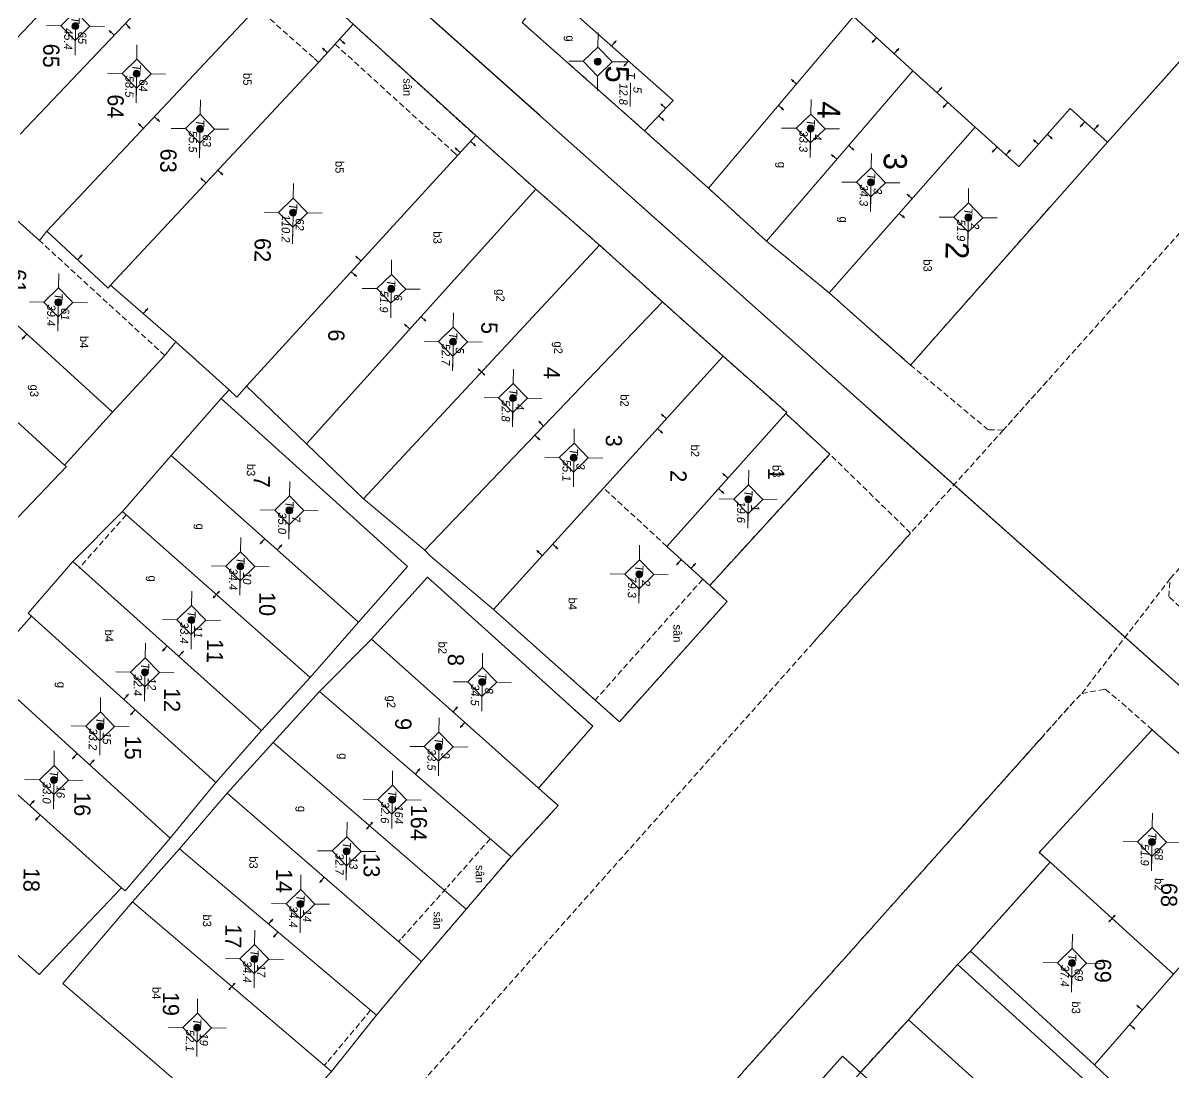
# Model space of a CAD drawing. Extents: x 601689 to 602595, y 1189742 to 1190763.
# Drawn here: x 602207.21 to 602256.88, y 1190406.31 to 1190451.62 of the extents above; entities that cross this region are included whole.
import ezdxf
from ezdxf.enums import TextEntityAlignment as Align

# ---------------------------------------------------------------- set-up
doc = ezdxf.new("R2010")
doc.units = 0
doc.header["$MEASUREMENT"] = 0
doc.linetypes.add('HIDDEN', pattern=[0.375, 0.25, -0.125])
for name, color, linetype in [('10', 250, 'Continuous'), ('11', 7, 'Continuous'), ('13', 7, 'Continuous'), ('14', 7, 'Continuous'), ('15', 7, 'Continuous'), ('16', 7, 'Continuous'), ('22', 7, 'Continuous'), ('25', 7, 'Continuous'), ('53', 7, 'Continuous'), ('57', 7, 'Continuous')]:
    doc.layers.add(name, color=color, linetype=linetype)
doc.styles.add('TXT', font='vnshx.shx')

# ---------------------------------------------------------------- blocks, each defined once
blk = doc.blocks.new('NH3')
at = {"layer": '16', "color": 7, "linetype": 'Continuous', "lineweight": 0}
for p, q in [((-0.199, -0.002), (-0.113, 0.021)), ((0.197, -0.012), (0.107, 0.015)), ((-0.199, -0.002), (0.197, -0.012)), ((-0.199, -0.002), (-0.116, -0.035)), ((0.197, -0.012), (0.104, -0.027))]:
    blk.add_line(p, q, dxfattribs=at)
blk = doc.blocks.new('NH3R')
at = {"layer": '16', "color": 7, "linetype": 'Continuous', "lineweight": 0}
for p, q in [((0, 0), (0.297, -0.005)), ((0.297, -0.005), (0.186, 0.031)), ((0.297, -0.005), (0.189, -0.033))]:
    blk.add_line(p, q, dxfattribs=at)
blk = doc.blocks.new('*M1149114911491149')
at = {"layer": '13', "color": 3, "linetype": 'Continuous', "lineweight": 0}
blk.add_line((602422.164, 1189918.751), (602423.184, 1189918.751), dxfattribs=at)
at = {"layer": '13', "color": 3, "linetype": 'Continuous', "lineweight": 0, "style": 'TXT', "oblique": 7.6055}
for s, p in [('68', (602422.314, 1189919.051)), ('51.9', (602422.164, 1189918.451))]:
    blk.add_text(s, height=0.36, dxfattribs=at).set_placement(p, align=Align.MIDDLE_LEFT)
blk.add_text('T', height=0.36, dxfattribs=at).set_placement((602421.967, 1189918.751), align=Align.MIDDLE_RIGHT)
blk = doc.blocks.new('*M1155115511551155')
at = {"layer": '13', "color": 3, "linetype": 'Continuous', "lineweight": 0}
blk.add_line((602427.438, 1189915.375), (602428.458, 1189915.375), dxfattribs=at)
at = {"layer": '13', "color": 3, "linetype": 'Continuous', "lineweight": 0, "style": 'TXT', "oblique": 7.6055}
blk.add_text('T', height=0.36, dxfattribs=at).set_placement((602427.241, 1189915.375), align=Align.MIDDLE_RIGHT)
for s, p in [('69', (602427.588, 1189915.675)), ('37.4', (602427.438, 1189915.075))]:
    blk.add_text(s, height=0.36, dxfattribs=at).set_placement(p, align=Align.MIDDLE_LEFT)
blk = doc.blocks.new('CENTRD')
at = {"layer": '11', "linetype": 'Continuous', "lineweight": 0}
h = blk.add_hatch(color=2, dxfattribs=at)
edge = h.paths.add_edge_path()
edge.add_arc((0, 0), 0.15, 0, 360)
at = {"layer": '11', "color": 2, "linetype": 'Continuous', "lineweight": 0}
for p, q in [((0, 1.25), (0, 0.625)), ((0, 0.625), (-0.625, 0)), ((0.625, 0), (0, 0.625)), ((-0.625, 0), (-1.25, 0)), ((-0.625, 0), (0, -0.625)), ((0, -0.625), (0.625, 0)), ((1.25, 0), (0.625, 0)), ((0, -0.625), (0, -1.25))]:
    blk.add_line(p, q, dxfattribs=at)
blk.add_circle((0, 0), 0.15, dxfattribs=at)
blk = doc.blocks.new('*M1219121912191219')
at = {"layer": '13', "color": 3, "linetype": 'Continuous', "lineweight": 0}
blk.add_line((602395.333, 1189910.429), (602396.353, 1189910.429), dxfattribs=at)
at = {"layer": '13', "color": 3, "linetype": 'Continuous', "lineweight": 0, "style": 'TXT', "oblique": 7.6055}
blk.add_text('T', height=0.36, dxfattribs=at).set_placement((602395.136, 1189910.429), align=Align.MIDDLE_RIGHT)
for s, p in [('2', (602395.483, 1189910.729)), ('51.9', (602395.333, 1189910.129))]:
    blk.add_text(s, height=0.36, dxfattribs=at).set_placement(p, align=Align.MIDDLE_LEFT)
blk = doc.blocks.new('*M1220122012201220')
at = {"layer": '13', "color": 3, "linetype": 'Continuous', "lineweight": 0}
blk.add_line((602393.883, 1189906.208), (602394.903, 1189906.208), dxfattribs=at)
at = {"layer": '13', "color": 3, "linetype": 'Continuous', "lineweight": 0, "style": 'TXT', "oblique": 7.6055}
for s, p in [('3', (602394.033, 1189906.508)), ('34.3', (602393.883, 1189905.908))]:
    blk.add_text(s, height=0.36, dxfattribs=at).set_placement(p, align=Align.MIDDLE_LEFT)
blk.add_text('T', height=0.36, dxfattribs=at).set_placement((602393.686, 1189906.208), align=Align.MIDDLE_RIGHT)
blk = doc.blocks.new('*M1221122112211221')
at = {"layer": '13', "color": 3, "linetype": 'Continuous', "lineweight": 0}
blk.add_line((602391.592, 1189903.571), (602392.612, 1189903.571), dxfattribs=at)
at = {"layer": '13', "color": 3, "linetype": 'Continuous', "lineweight": 0, "style": 'TXT', "oblique": 7.6055}
blk.add_text('T', height=0.36, dxfattribs=at).set_placement((602391.395, 1189903.571), align=Align.MIDDLE_RIGHT)
for s, p in [('4', (602391.742, 1189903.871)), ('33.3', (602391.592, 1189903.271))]:
    blk.add_text(s, height=0.36, dxfattribs=at).set_placement(p, align=Align.MIDDLE_LEFT)
blk = doc.blocks.new('*M1222122212221222')
at = {"layer": '13', "color": 3, "linetype": 'Continuous', "lineweight": 0}
blk.add_line((602388.837, 1189894.344), (602389.857, 1189894.344), dxfattribs=at)
at = {"layer": '13', "color": 3, "linetype": 'Continuous', "lineweight": 0, "style": 'TXT', "oblique": 7.6055}
for s, p in [('5', (602388.987, 1189894.644)), ('12.8', (602388.837, 1189894.044))]:
    blk.add_text(s, height=0.36, dxfattribs=at).set_placement(p, align=Align.MIDDLE_LEFT)
blk.add_text('T', height=0.36, dxfattribs=at).set_placement((602388.64, 1189894.344), align=Align.MIDDLE_RIGHT)
blk = doc.blocks.new('*M1244124412441244')
at = {"layer": '13', "color": 3, "linetype": 'Continuous', "lineweight": 0}
blk.add_line((602407.629, 1189901.114), (602408.649, 1189901.114), dxfattribs=at)
at = {"layer": '13', "color": 3, "linetype": 'Continuous', "lineweight": 0, "style": 'TXT', "oblique": 7.6055}
for s, p in [('1', (602407.779, 1189901.414)), ('19.6', (602407.629, 1189900.814))]:
    blk.add_text(s, height=0.36, dxfattribs=at).set_placement(p, align=Align.MIDDLE_LEFT)
blk.add_text('T', height=0.36, dxfattribs=at).set_placement((602407.432, 1189901.114), align=Align.MIDDLE_RIGHT)
blk = doc.blocks.new('*M1245124512451245')
at = {"layer": '13', "color": 3, "linetype": 'Continuous', "lineweight": 0}
blk.add_line((602410.933, 1189896.455), (602411.953, 1189896.455), dxfattribs=at)
at = {"layer": '13', "color": 3, "linetype": 'Continuous', "lineweight": 0, "style": 'TXT', "oblique": 7.6055}
blk.add_text('T', height=0.36, dxfattribs=at).set_placement((602410.736, 1189896.455), align=Align.MIDDLE_RIGHT)
for s, p in [('2', (602411.083, 1189896.755)), ('79.3', (602410.933, 1189896.155))]:
    blk.add_text(s, height=0.36, dxfattribs=at).set_placement(p, align=Align.MIDDLE_LEFT)
blk = doc.blocks.new('*M1246124612461246')
at = {"layer": '13', "color": 3, "linetype": 'Continuous', "lineweight": 0}
blk.add_line((602405.947, 1189893.558), (602406.967, 1189893.558), dxfattribs=at)
at = {"layer": '13', "color": 3, "linetype": 'Continuous', "lineweight": 0, "style": 'TXT', "oblique": 7.6055}
blk.add_text('T', height=0.36, dxfattribs=at).set_placement((602405.75, 1189893.558), align=Align.MIDDLE_RIGHT)
for s, p in [('3', (602406.097, 1189893.858)), ('55.1', (602405.947, 1189893.258))]:
    blk.add_text(s, height=0.36, dxfattribs=at).set_placement(p, align=Align.MIDDLE_LEFT)
blk = doc.blocks.new('*M1247124712471247')
at = {"layer": '13', "color": 3, "linetype": 'Continuous', "lineweight": 0}
blk.add_line((602403.409, 1189890.896), (602404.429, 1189890.896), dxfattribs=at)
at = {"layer": '13', "color": 3, "linetype": 'Continuous', "lineweight": 0, "style": 'TXT', "oblique": 7.6055}
for s, p in [('4', (602403.559, 1189891.196)), ('52.8', (602403.409, 1189890.596))]:
    blk.add_text(s, height=0.36, dxfattribs=at).set_placement(p, align=Align.MIDDLE_LEFT)
blk.add_text('T', height=0.36, dxfattribs=at).set_placement((602403.212, 1189890.896), align=Align.MIDDLE_RIGHT)
blk = doc.blocks.new('*M1248124812481248')
at = {"layer": '13', "color": 3, "linetype": 'Continuous', "lineweight": 0}
blk.add_line((602415.685, 1189889.746), (602416.705, 1189889.746), dxfattribs=at)
at = {"layer": '13', "color": 3, "linetype": 'Continuous', "lineweight": 0, "style": 'TXT', "oblique": 7.6055}
for s, p in [('8', (602415.835, 1189890.046)), ('34.5', (602415.685, 1189889.446))]:
    blk.add_text(s, height=0.36, dxfattribs=at).set_placement(p, align=Align.MIDDLE_LEFT)
blk.add_text('T', height=0.36, dxfattribs=at).set_placement((602415.488, 1189889.746), align=Align.MIDDLE_RIGHT)
blk = doc.blocks.new('*M1249124912491249')
at = {"layer": '13', "color": 3, "linetype": 'Continuous', "lineweight": 0}
blk.add_line((602401.017, 1189888.275), (602402.037, 1189888.275), dxfattribs=at)
at = {"layer": '13', "color": 3, "linetype": 'Continuous', "lineweight": 0, "style": 'TXT', "oblique": 7.6055}
for s, p in [('5', (602401.167, 1189888.575)), ('52.7', (602401.017, 1189887.975))]:
    blk.add_text(s, height=0.36, dxfattribs=at).set_placement(p, align=Align.MIDDLE_LEFT)
blk.add_text('T', height=0.36, dxfattribs=at).set_placement((602400.82, 1189888.275), align=Align.MIDDLE_RIGHT)
blk = doc.blocks.new('*M1250125012501250')
at = {"layer": '13', "color": 3, "linetype": 'Continuous', "lineweight": 0}
blk.add_line((602418.503, 1189887.913), (602419.523, 1189887.913), dxfattribs=at)
at = {"layer": '13', "color": 3, "linetype": 'Continuous', "lineweight": 0, "style": 'TXT', "oblique": 7.6055}
for s, p in [('9', (602418.653, 1189888.213)), ('33.5', (602418.503, 1189887.613))]:
    blk.add_text(s, height=0.36, dxfattribs=at).set_placement(p, align=Align.MIDDLE_LEFT)
blk.add_text('T', height=0.36, dxfattribs=at).set_placement((602418.306, 1189887.913), align=Align.MIDDLE_RIGHT)
blk = doc.blocks.new('*M1251125112511251')
at = {"layer": '13', "color": 3, "linetype": 'Continuous', "lineweight": 0}
blk.add_line((602420.815, 1189885.935), (602421.835, 1189885.935), dxfattribs=at)
at = {"layer": '13', "color": 3, "linetype": 'Continuous', "lineweight": 0, "style": 'TXT', "oblique": 7.6055}
for s, p in [('164', (602420.965, 1189886.235)), ('32.6', (602420.815, 1189885.635))]:
    blk.add_text(s, height=0.36, dxfattribs=at).set_placement(p, align=Align.MIDDLE_LEFT)
blk.add_text('T', height=0.36, dxfattribs=at).set_placement((602420.618, 1189885.935), align=Align.MIDDLE_RIGHT)
blk = doc.blocks.new('*M1252125212521252')
at = {"layer": '13', "color": 3, "linetype": 'Continuous', "lineweight": 0}
blk.add_line((602398.773, 1189885.573), (602399.793, 1189885.573), dxfattribs=at)
at = {"layer": '13', "color": 3, "linetype": 'Continuous', "lineweight": 0, "style": 'TXT', "oblique": 7.6055}
blk.add_text('T', height=0.36, dxfattribs=at).set_placement((602398.576, 1189885.573), align=Align.MIDDLE_RIGHT)
for s, p in [('6', (602398.923, 1189885.873)), ('51.9', (602398.773, 1189885.273))]:
    blk.add_text(s, height=0.36, dxfattribs=at).set_placement(p, align=Align.MIDDLE_LEFT)
blk = doc.blocks.new('*M1253125312531253')
at = {"layer": '13', "color": 3, "linetype": 'Continuous', "lineweight": 0}
blk.add_line((602423.066, 1189884.002), (602424.086, 1189884.002), dxfattribs=at)
at = {"layer": '13', "color": 3, "linetype": 'Continuous', "lineweight": 0, "style": 'TXT', "oblique": 7.6055}
for s, p in [('13', (602423.216, 1189884.302)), ('32.7', (602423.066, 1189883.702))]:
    blk.add_text(s, height=0.36, dxfattribs=at).set_placement(p, align=Align.MIDDLE_LEFT)
blk.add_text('T', height=0.36, dxfattribs=at).set_placement((602422.869, 1189884.002), align=Align.MIDDLE_RIGHT)
blk = doc.blocks.new('*M1254125412541254')
at = {"layer": '13', "color": 3, "linetype": 'Continuous', "lineweight": 0}
blk.add_line((602425.369, 1189882.044), (602426.389, 1189882.044), dxfattribs=at)
at = {"layer": '13', "color": 3, "linetype": 'Continuous', "lineweight": 0, "style": 'TXT', "oblique": 7.6055}
blk.add_text('T', height=0.36, dxfattribs=at).set_placement((602425.172, 1189882.044), align=Align.MIDDLE_RIGHT)
for s, p in [('14', (602425.519, 1189882.344)), ('34.4', (602425.369, 1189881.744))]:
    blk.add_text(s, height=0.36, dxfattribs=at).set_placement(p, align=Align.MIDDLE_LEFT)
blk = doc.blocks.new('*M1255125512551255')
at = {"layer": '13', "color": 3, "linetype": 'Continuous', "lineweight": 0}
blk.add_line((602408.394, 1189881.316), (602409.414, 1189881.316), dxfattribs=at)
at = {"layer": '13', "color": 3, "linetype": 'Continuous', "lineweight": 0, "style": 'TXT', "oblique": 7.6055}
for s, p in [('7', (602408.544, 1189881.616)), ('35.0', (602408.394, 1189881.016))]:
    blk.add_text(s, height=0.36, dxfattribs=at).set_placement(p, align=Align.MIDDLE_LEFT)
blk.add_text('T', height=0.36, dxfattribs=at).set_placement((602408.197, 1189881.316), align=Align.MIDDLE_RIGHT)
blk = doc.blocks.new('*M1256125612561256')
at = {"layer": '13', "color": 3, "linetype": 'Continuous', "lineweight": 0}
blk.add_line((602395.546, 1189881.29), (602396.821, 1189881.29), dxfattribs=at)
at = {"layer": '13', "color": 3, "linetype": 'Continuous', "lineweight": 0, "style": 'TXT', "oblique": 7.6055}
for s, p in [('62', (602395.696, 1189881.59)), ('110.2', (602395.546, 1189880.99))]:
    blk.add_text(s, height=0.36, dxfattribs=at).set_placement(p, align=Align.MIDDLE_LEFT)
blk.add_text('T', height=0.36, dxfattribs=at).set_placement((602395.349, 1189881.29), align=Align.MIDDLE_RIGHT)
blk = doc.blocks.new('*M1257125712571257')
at = {"layer": '13', "color": 3, "linetype": 'Continuous', "lineweight": 0}
blk.add_line((602427.774, 1189880.091), (602428.794, 1189880.091), dxfattribs=at)
at = {"layer": '13', "color": 3, "linetype": 'Continuous', "lineweight": 0, "style": 'TXT', "oblique": 7.6055}
blk.add_text('T', height=0.36, dxfattribs=at).set_placement((602427.577, 1189880.091), align=Align.MIDDLE_RIGHT)
for s, p in [('17', (602427.924, 1189880.391)), ('34.4', (602427.774, 1189879.791))]:
    blk.add_text(s, height=0.36, dxfattribs=at).set_placement(p, align=Align.MIDDLE_LEFT)
blk = doc.blocks.new('*M1258125812581258')
at = {"layer": '13', "color": 3, "linetype": 'Continuous', "lineweight": 0}
blk.add_line((602410.843, 1189879.238), (602411.863, 1189879.238), dxfattribs=at)
at = {"layer": '13', "color": 3, "linetype": 'Continuous', "lineweight": 0, "style": 'TXT', "oblique": 7.6055}
blk.add_text('T', height=0.36, dxfattribs=at).set_placement((602410.646, 1189879.238), align=Align.MIDDLE_RIGHT)
for s, p in [('10', (602410.993, 1189879.538)), ('34.4', (602410.843, 1189878.938))]:
    blk.add_text(s, height=0.36, dxfattribs=at).set_placement(p, align=Align.MIDDLE_LEFT)
blk = doc.blocks.new('*M1260126012601260')
at = {"layer": '13', "color": 3, "linetype": 'Continuous', "lineweight": 0}
blk.add_line((602430.775, 1189877.663), (602431.795, 1189877.663), dxfattribs=at)
at = {"layer": '13', "color": 3, "linetype": 'Continuous', "lineweight": 0, "style": 'TXT', "oblique": 7.6055}
blk.add_text('T', height=0.36, dxfattribs=at).set_placement((602430.578, 1189877.663), align=Align.MIDDLE_RIGHT)
for s, p in [('19', (602430.925, 1189877.963)), ('52.1', (602430.775, 1189877.363))]:
    blk.add_text(s, height=0.36, dxfattribs=at).set_placement(p, align=Align.MIDDLE_LEFT)
blk = doc.blocks.new('*M1261126112611261')
at = {"layer": '13', "color": 3, "linetype": 'Continuous', "lineweight": 0}
blk.add_line((602391.989, 1189877.223), (602393.009, 1189877.223), dxfattribs=at)
at = {"layer": '13', "color": 3, "linetype": 'Continuous', "lineweight": 0, "style": 'TXT', "oblique": 7.6055}
blk.add_text('T', height=0.36, dxfattribs=at).set_placement((602391.792, 1189877.223), align=Align.MIDDLE_RIGHT)
for s, p in [('63', (602392.139, 1189877.523)), ('55.5', (602391.989, 1189876.923))]:
    blk.add_text(s, height=0.36, dxfattribs=at).set_placement(p, align=Align.MIDDLE_LEFT)
blk = doc.blocks.new('*M1262126212621262')
at = {"layer": '13', "color": 3, "linetype": 'Continuous', "lineweight": 0}
blk.add_line((602413.189, 1189877.16), (602414.209, 1189877.16), dxfattribs=at)
at = {"layer": '13', "color": 3, "linetype": 'Continuous', "lineweight": 0, "style": 'TXT', "oblique": 7.6055}
blk.add_text('T', height=0.36, dxfattribs=at).set_placement((602412.992, 1189877.16), align=Align.MIDDLE_RIGHT)
for s, p in [('11', (602413.339, 1189877.46)), ('33.4', (602413.189, 1189876.86))]:
    blk.add_text(s, height=0.36, dxfattribs=at).set_placement(p, align=Align.MIDDLE_LEFT)
blk = doc.blocks.new('*M1263126312631263')
at = {"layer": '13', "color": 3, "linetype": 'Continuous', "lineweight": 0}
blk.add_line((602415.471, 1189875.187), (602416.491, 1189875.187), dxfattribs=at)
at = {"layer": '13', "color": 3, "linetype": 'Continuous', "lineweight": 0, "style": 'TXT', "oblique": 7.6055}
blk.add_text('T', height=0.36, dxfattribs=at).set_placement((602415.274, 1189875.187), align=Align.MIDDLE_RIGHT)
for s, p in [('12', (602415.621, 1189875.487)), ('32.4', (602415.471, 1189874.887))]:
    blk.add_text(s, height=0.36, dxfattribs=at).set_placement(p, align=Align.MIDDLE_LEFT)
blk = doc.blocks.new('*M1264126412641264')
at = {"layer": '13', "color": 3, "linetype": 'Continuous', "lineweight": 0}
blk.add_line((602389.651, 1189874.451), (602390.671, 1189874.451), dxfattribs=at)
at = {"layer": '13', "color": 3, "linetype": 'Continuous', "lineweight": 0, "style": 'TXT', "oblique": 7.6055}
for s, p in [('64', (602389.801, 1189874.751)), ('58.5', (602389.651, 1189874.151))]:
    blk.add_text(s, height=0.36, dxfattribs=at).set_placement(p, align=Align.MIDDLE_LEFT)
blk.add_text('T', height=0.36, dxfattribs=at).set_placement((602389.454, 1189874.451), align=Align.MIDDLE_RIGHT)
blk = doc.blocks.new('*M1265126512651265')
at = {"layer": '13', "color": 3, "linetype": 'Continuous', "lineweight": 0}
blk.add_line((602417.833, 1189873.288), (602418.853, 1189873.288), dxfattribs=at)
at = {"layer": '13', "color": 3, "linetype": 'Continuous', "lineweight": 0, "style": 'TXT', "oblique": 7.6055}
blk.add_text('T', height=0.36, dxfattribs=at).set_placement((602417.636, 1189873.288), align=Align.MIDDLE_RIGHT)
for s, p in [('15', (602417.983, 1189873.588)), ('33.2', (602417.833, 1189872.988))]:
    blk.add_text(s, height=0.36, dxfattribs=at).set_placement(p, align=Align.MIDDLE_LEFT)
blk = doc.blocks.new('*M1267126712671267')
at = {"layer": '13', "color": 3, "linetype": 'Continuous', "lineweight": 0}
blk.add_line((602387.633, 1189871.783), (602388.653, 1189871.783), dxfattribs=at)
at = {"layer": '13', "color": 3, "linetype": 'Continuous', "lineweight": 0, "style": 'TXT', "oblique": 7.6055}
blk.add_text('T', height=0.36, dxfattribs=at).set_placement((602387.436, 1189871.783), align=Align.MIDDLE_RIGHT)
for s, p in [('65', (602387.783, 1189872.083)), ('45.4', (602387.633, 1189871.483))]:
    blk.add_text(s, height=0.36, dxfattribs=at).set_placement(p, align=Align.MIDDLE_LEFT)
blk = doc.blocks.new('*M1268126812681268')
at = {"layer": '13', "color": 3, "linetype": 'Continuous', "lineweight": 0}
blk.add_line((602420.174, 1189871.326), (602421.194, 1189871.326), dxfattribs=at)
at = {"layer": '13', "color": 3, "linetype": 'Continuous', "lineweight": 0, "style": 'TXT', "oblique": 7.6055}
for s, p in [('16', (602420.324, 1189871.626)), ('33.0', (602420.174, 1189871.026))]:
    blk.add_text(s, height=0.36, dxfattribs=at).set_placement(p, align=Align.MIDDLE_LEFT)
blk.add_text('T', height=0.36, dxfattribs=at).set_placement((602419.977, 1189871.326), align=Align.MIDDLE_RIGHT)
blk = doc.blocks.new('*M1269126912691269')
at = {"layer": '13', "color": 3, "linetype": 'Continuous', "lineweight": 0}
blk.add_line((602399.565, 1189871.219), (602400.585, 1189871.219), dxfattribs=at)
at = {"layer": '13', "color": 3, "linetype": 'Continuous', "lineweight": 0, "style": 'TXT', "oblique": 7.6055}
blk.add_text('T', height=0.36, dxfattribs=at).set_placement((602399.368, 1189871.219), align=Align.MIDDLE_RIGHT)
for s, p in [('61', (602399.715, 1189871.519)), ('39.4', (602399.565, 1189870.919))]:
    blk.add_text(s, height=0.36, dxfattribs=at).set_placement(p, align=Align.MIDDLE_LEFT)

msp = doc.modelspace()

# ---------------------------------------------------------------- linework, layer by layer
at = {"layer": '10', "color": 7, "linetype": 'Continuous', "lineweight": 0}
for p, q in [((602216.162, 1190456.375), (602207.091, 1190446.829)), ((602221.457, 1190451.572), (602218.84, 1190453.988)), ((602221.457, 1190451.572), (602226.751, 1190446.769)), ((602239.299, 1190442.206), (602245.611, 1190449.561)), ((602248.307, 1190447.123), (602245.611, 1190449.561)), ((602241.999, 1190439.979), (602248.307, 1190447.123)), ((602226.751, 1190446.769), (602216.863, 1190435.944)), ((602229.34, 1190444.453), (602226.751, 1190446.769)), ((602236.791, 1190444.501), (602234.035, 1190446.968)), ((602239.299, 1190442.206), (602236.791, 1190444.501)), ((602229.34, 1190444.453), (602219.439, 1190433.468)), ((602232.097, 1190442.035), (602229.34, 1190444.453)), ((602232.097, 1190442.035), (602221.906, 1190431.095)), ((602234.804, 1190439.587), (602232.097, 1190442.035)), ((602241.999, 1190439.979), (602239.299, 1190442.206)), ((602211.077, 1190434.823), (602203.669, 1190441.565)), ((602213.808, 1190437.866), (602210.982, 1190440.304)), ((602224.546, 1190428.878), (602234.804, 1190439.587)), ((602237.422, 1190437.242), (602234.804, 1190439.587)), ((602213.808, 1190437.866), (602216.111, 1190435.795)), ((602237.422, 1190437.242), (602227.521, 1190426.307)), ((602215.765, 1190435.418), (602216.111, 1190435.795)), ((602219.439, 1190433.468), (602216.863, 1190435.944)), ((602213.611, 1190432.958), (602215.765, 1190435.418)), ((602209.006, 1190432.541), (602211.077, 1190434.823)), ((602221.906, 1190431.095), (602219.439, 1190433.468)), ((602211.498, 1190430.547), (602213.611, 1190432.958)), ((602221.684, 1190425.768), (602213.611, 1190432.958)), ((602224.546, 1190428.878), (602221.906, 1190431.095)), ((602209.358, 1190428.387), (602211.498, 1190430.547)), ((602211.498, 1190430.547), (602219.601, 1190423.386)), ((602209.358, 1190428.387), (602217.509, 1190421.095)), ((602205.544, 1190423.739), (602207.576, 1190426.02)), ((602207.576, 1190426.02), (602215.538, 1190418.851)), ((602221.684, 1190425.768), (602219.601, 1190423.386)), ((602220.002, 1190422.78), (602222.253, 1190425.029)), ((602229.455, 1190418.61), (602222.253, 1190425.029)), ((602205.544, 1190423.739), (602213.555, 1190416.449)), ((602219.601, 1190423.386), (602217.509, 1190421.095)), ((602218.012, 1190420.577), (602220.002, 1190422.78)), ((602228.274, 1190415.647), (602220.002, 1190422.78)), ((602203.532, 1190421.406), (602211.456, 1190414.297)), ((602217.509, 1190421.095), (602215.538, 1190418.851)), ((602216.022, 1190418.385), (602218.012, 1190420.577)), ((602226.333, 1190413.383), (602218.012, 1190420.577)), ((602213.555, 1190416.449), (602215.538, 1190418.851)), ((602213.959, 1190415.983), (602216.022, 1190418.385)), ((602224.412, 1190411.129), (602216.022, 1190418.385)), ((602211.937, 1190413.7), (602213.959, 1190415.983)), ((602222.46, 1190408.805), (602213.959, 1190415.983)), ((602226.333, 1190413.383), (602228.274, 1190415.647)), ((602248.1, 1190411.564), (602251.542, 1190415.407)), ((602251.542, 1190415.407), (602256.867, 1190410.584)), ((602220.527, 1190406.382), (602211.937, 1190413.7)), ((602224.412, 1190411.129), (602226.333, 1190413.383)), ((602247.542, 1190410.992), (602248.1, 1190411.564)), ((602248.1, 1190411.564), (602253.453, 1190406.67)), ((602222.46, 1190408.805), (602224.412, 1190411.129)), ((602245.419, 1190408.611), (602247.542, 1190410.992)), ((602256.867, 1190410.584), (602253.453, 1190406.67)), ((602220.527, 1190406.382), (602222.46, 1190408.805)), ((602245.419, 1190408.611), (602243.348, 1190406.339)), ((602245.419, 1190408.611), (602256.068, 1190399.034)), ((602217.47, 1190402.983), (602220.527, 1190406.382)), ((602243.348, 1190406.339), (602253.987, 1190396.792)), ((602253.453, 1190406.67), (602255.674, 1190404.55))]:
    msp.add_line(p, q, dxfattribs=at)
for points in [[(602254.694, 1190511.769), (602284.442, 1190485.26), (602284.765, 1190481.095), (602282.459, 1190478.457), (602282.647, 1190478.294), (602277.446, 1190472.405), (602266.99, 1190461.047), (602266.905, 1190460.739), (602262.042, 1190455.476), (602254.009, 1190446.485)], [(602213.97, 1190458.375), (602206.391, 1190450.398), (602204.434, 1190452.195), (602202.84, 1190450.397)], [(602218.84, 1190453.988), (602217.316, 1190452.289), (602208.244, 1190442.642)], [(602234.035, 1190446.968), (602235.273, 1190448.272), (602229.947, 1190452.995)], [(602234.035, 1190446.968), (602228.758, 1190451.642), (602229.003, 1190451.958)], [(602221.457, 1190451.572), (602219.964, 1190449.922), (602210.982, 1190440.304)], [(602245.611, 1190449.561), (602243.052, 1190451.905), (602236.791, 1190444.501)], [(602254.009, 1190446.485), (602252.399, 1190447.937), (602250.184, 1190445.428), (602248.307, 1190447.123)], [(602254.009, 1190446.485), (602245.516, 1190436.861), (602241.999, 1190439.979)], [(602208.244, 1190442.642), (602207.918, 1190442.237), (602205.804, 1190444.126), (602205.378, 1190444.452)], [(602210.982, 1190440.304), (602210.881, 1190440.176), (602208.244, 1190442.642)], [(602209.006, 1190432.541), (602201.588, 1190439.314), (602200.726, 1190439.945)], [(602211.077, 1190434.823), (602213.331, 1190437.272), (602213.808, 1190437.866)], [(602240.127, 1190434.775), (602240.168, 1190434.814), (602237.422, 1190437.242)], [(602216.863, 1190435.944), (602216.436, 1190435.48), (602216.111, 1190435.795)], [(602215.765, 1190435.418), (602223.797, 1190428.168), (602221.684, 1190425.768)], [(602240.127, 1190434.775), (602234.998, 1190429.035), (602236.846, 1190427.35)], [(602236.846, 1190427.35), (602242.024, 1190433.019), (602240.127, 1190434.775)], [(602206.995, 1190430.299), (602209.085, 1190432.48), (602209.006, 1190432.541)], [(602227.521, 1190426.307), (602224.782, 1190428.625), (602224.546, 1190428.878)], [(602207.576, 1190426.02), (602207.438, 1190426.152), (602209.358, 1190428.387)], [(602222.253, 1190425.029), (602224.67, 1190427.716), (602231.802, 1190421.278), (602229.455, 1190418.61)], [(602227.521, 1190426.307), (602232.955, 1190421.472), (602237.596, 1190426.659), (602236.846, 1190427.35)], [(602211.456, 1190414.297), (602207.914, 1190410.565), (602205.75, 1190412.485), (602200.601, 1190416.946), (602200.33, 1190417.6), (602203.532, 1190421.406)], [(602251.542, 1190415.407), (602251.068, 1190415.834), (602255.942, 1190421.127), (602259.449, 1190417.998)], [(602228.274, 1190415.647), (602230.305, 1190417.849), (602229.455, 1190418.61)], [(602259.449, 1190417.998), (602258.526, 1190417.082), (602260.778, 1190415.071), (602256.867, 1190410.584)], [(602211.456, 1190414.297), (602211.614, 1190414.175), (602213.555, 1190416.449)], [(602213.93, 1190405.862), (602208.929, 1190410.171), (602211.937, 1190413.7)], [(602247.542, 1190410.992), (602258.13, 1190401.376), (602256.068, 1190399.034)], [(602240.567, 1190404.777), (602242.578, 1190407.039), (602243.348, 1190406.339)]]:
    msp.add_lwpolyline(points, dxfattribs=at)
at = {"layer": '14', "color": 6, "linetype": 'HIDDEN', "lineweight": 0}
for p, q in [((602217.316, 1190452.289), (602219.777, 1190450.095)), ((602220.685, 1190450.703), (602225.782, 1190446.062)), ((602219.777, 1190450.095), (602219.964, 1190449.922)), ((602225.782, 1190446.062), (602225.959, 1190445.9)), ((602213.331, 1190437.272), (602207.918, 1190442.237)), ((602234.998, 1190429.035), (602232.273, 1190431.552)), ((602211.666, 1190430.394), (602209.634, 1190428.103)), ((602236.539, 1190427.614), (602231.908, 1190422.407)), ((602227.375, 1190416.419), (602225.527, 1190414.334)), ((602225.466, 1190414.274), (602223.516, 1190412.081)), ((602223.506, 1190412.082), (602223.425, 1190411.983)), ((602222.213, 1190409.019), (602220.322, 1190406.765)), ((602220.322, 1190406.765), (602220.221, 1190406.646)), ((602243.348, 1190406.339), (602241.366, 1190404.056))]:
    msp.add_line(p, q, dxfattribs=at)
at = {"layer": '22', "color": 7, "linetype": 'HIDDEN', "lineweight": 0}
for p, q in [((602290.905, 1190480.301), (602249.518, 1190434.056)), ((602290.905, 1190480.301), (602249.518, 1190434.056)), ((602221.457, 1190451.572), (602218.84, 1190453.988)), ((602221.457, 1190451.572), (602226.741, 1190446.759)), ((602234.035, 1190446.968), (602228.758, 1190451.642)), ((602226.751, 1190446.769), (602226.741, 1190446.759)), ((602229.34, 1190444.453), (602226.751, 1190446.769)), ((602236.791, 1190444.501), (602234.035, 1190446.968)), ((602239.299, 1190442.206), (602236.791, 1190444.501)), ((602232.097, 1190442.035), (602229.34, 1190444.453)), ((602234.804, 1190439.587), (602232.097, 1190442.035)), ((602241.999, 1190439.979), (602239.299, 1190442.206)), ((602237.422, 1190437.242), (602234.804, 1190439.587)), ((602240.168, 1190434.814), (602237.422, 1190437.242)), ((602248.868, 1190434.065), (602245.516, 1190436.861)), ((602248.868, 1190434.065), (602245.516, 1190436.861)), ((602248.868, 1190434.065), (602245.516, 1190436.861)), ((602251.418, 1190436.18), (602249.518, 1190434.056)), ((602240.168, 1190434.814), (602240.127, 1190434.775)), ((602240.168, 1190434.814), (602240.127, 1190434.775)), ((602242.024, 1190433.019), (602240.127, 1190434.775)), ((602242.024, 1190433.019), (602240.127, 1190434.775)), ((602240.168, 1190434.814), (602240.138, 1190434.845)), ((602249.518, 1190434.056), (602245.517, 1190429.611)), ((602249.518, 1190434.056), (602245.517, 1190429.611)), ((602249.518, 1190434.056), (602245.517, 1190429.611)), ((602249.518, 1190434.056), (602248.868, 1190434.065)), ((602249.518, 1190434.056), (602248.868, 1190434.065)), ((602249.518, 1190434.056), (602248.868, 1190434.065)), ((602236.846, 1190427.35), (602242.024, 1190433.019)), ((602236.846, 1190427.35), (602242.024, 1190433.019)), ((602245.517, 1190429.611), (602242.024, 1190433.019)), ((602245.517, 1190429.611), (602242.024, 1190433.019)), ((602245.517, 1190429.611), (602242.024, 1190433.019)), ((602218.967, 1190399.773), (602245.517, 1190429.611)), ((602218.967, 1190399.773), (602245.517, 1190429.611)), ((602241.241, 1190424.808), (602245.517, 1190429.611)), ((602256.721, 1190427.647), (602252.902, 1190422.689)), ((602256.721, 1190427.647), (602252.902, 1190422.689)), ((602256.721, 1190427.647), (602253.646, 1190423.659)), ((602237.596, 1190426.659), (602236.846, 1190427.35)), ((602237.596, 1190426.659), (602236.846, 1190427.35)), ((602232.955, 1190421.472), (602237.596, 1190426.659)), ((602237.525, 1190426.58), (602237.596, 1190426.659)), ((602232.955, 1190421.472), (602229.942, 1190424.153)), ((602252.548, 1190422.324), (602229.959, 1190397.042)), ((602252.578, 1190422.364), (602247.753, 1190416.959)), ((602252.578, 1190422.364), (602247.753, 1190416.959)), ((602255.942, 1190421.127), (602254.499, 1190422.397)), ((602255.942, 1190421.127), (602254.499, 1190422.397)), ((602251.207, 1190420.822), (602229.959, 1190397.042)), ((602230.305, 1190417.849), (602229.455, 1190418.61)), ((602228.274, 1190415.647), (602230.305, 1190417.849)), ((602251.542, 1190415.407), (602251.068, 1190415.834)), ((602224.412, 1190411.129), (602228.274, 1190415.647)), ((602250.913, 1190414.706), (602251.542, 1190415.407)), ((602248.1, 1190411.564), (602251.126, 1190414.943)), ((602247.542, 1190410.992), (602248.1, 1190411.564)), ((602222.46, 1190408.805), (602224.412, 1190411.129)), ((602245.419, 1190408.611), (602247.542, 1190410.992)), ((602220.527, 1190406.382), (602222.46, 1190408.805)), ((602245.419, 1190408.611), (602243.348, 1190406.339)), ((602240.567, 1190404.777), (602242.578, 1190407.039)), ((602242.578, 1190407.039), (602243.348, 1190406.339)), ((602217.47, 1190402.983), (602220.527, 1190406.382))]:
    msp.add_line(p, q, dxfattribs=at)
for points in [[(602258.793, 1190424.879), (602256.66, 1190426.868), (602256.721, 1190427.647), (602298.301, 1190473.469)], [(602258.793, 1190424.879), (602256.66, 1190426.868), (602256.721, 1190427.647), (602298.301, 1190473.469)], [(602251.521, 1190443.669), (602245.516, 1190436.861), (602241.999, 1190439.979)], [(602258.793, 1190424.879), (602256.66, 1190426.868), (602256.721, 1190427.647), (602260.782, 1190432.121)], [(602229.332, 1190423.502), (602231.802, 1190421.278), (602229.455, 1190418.61)], [(602252.67, 1190422.462), (602252.902, 1190422.689), (602253.915, 1190422.875), (602254.499, 1190422.397)], [(602252.67, 1190422.462), (602252.902, 1190422.689), (602253.915, 1190422.875), (602254.499, 1190422.397)], [(602251.138, 1190415.773), (602251.068, 1190415.834), (602251.14, 1190415.913)]]:
    msp.add_lwpolyline(points, dxfattribs=at)
for p in [(602240.226, 1190434.683), (602240.226, 1190434.683), (602249.518, 1190434.056), (602249.518, 1190434.056), (602236.846, 1190427.35), (602253.915, 1190422.875), (602252.578, 1190422.364), (602254.499, 1190422.397), (602254.499, 1190422.397), (602255.942, 1190421.127), (602230.305, 1190417.849), (602228.274, 1190415.647), (602251.542, 1190415.407), (602220.527, 1190406.382)]:
    msp.add_point(p, dxfattribs=at)
at = {"layer": '25', "color": 7, "linetype": 'Continuous', "lineweight": 0}
for p, q in [((602262.042, 1190455.476), (602254.009, 1190446.485)), ((602254.009, 1190446.485), (602245.516, 1190436.861)), ((602245.516, 1190436.861), (602243.6, 1190438.558)), ((602251.068, 1190415.834), (602255.942, 1190421.127)), ((602255.942, 1190421.127), (602261.632, 1190416.048))]:
    msp.add_line(p, q, dxfattribs=at)
at = {"layer": '57', "color": 172, "linetype": 'Continuous', "lineweight": 0}
for p, q in [((602215.306, 1190460.297), (602256.445, 1190423.621)), ((602233.672, 1190443.923), (602252.138, 1190427.46)), ((602243.553, 1190435.118), (602283.665, 1190399.356)), ((602243.918, 1190434.793), (602283.665, 1190399.356))]:
    msp.add_line(p, q, dxfattribs=at)
msp.add_lwpolyline([(602193.981, 1190478.93), (602211.335, 1190463.921), (602215.356, 1190460.256), (602229.514, 1190447.641)], dxfattribs=at)

# ---------------------------------------------------------------- block references
at = {"layer": '11', "color": 2, "linetype": 'Continuous', "lineweight": 0, "rotation": 269.1680420500809}
for p in [(602209.474, 1190451.491), (602232.015, 1190449.959), (602212.112, 1190449.434), (602214.85, 1190447.056), (602241.201, 1190447.07), (602243.804, 1190444.741), (602218.865, 1190443.44), (602248.004, 1190443.23), (602223.101, 1190440.151), (602208.737, 1190439.568), (602225.77, 1190437.868), (602228.356, 1190435.439), (602230.981, 1190432.862), (602238.511, 1190431.071), (602218.704, 1190430.593), (602216.591, 1190428.175), (602233.805, 1190427.835), (602214.479, 1190425.859), (602212.473, 1190423.606), (602227.028, 1190423.181), (602210.54, 1190421.272), (602225.154, 1190420.39), (602208.544, 1190418.96), (602223.142, 1190418.107), (602255.935, 1190416.281), (602221.177, 1190415.884), (602219.186, 1190413.61), (602217.198, 1190411.233), (602252.483, 1190411.057), (602214.727, 1190408.268)]:
    msp.add_blockref('CENTRD', p, dxfattribs=at)
at = {"layer": '13', "color": 3, "linetype": 'Continuous', "lineweight": 0, "rotation": 269.1680420500809}
for name, p in [('*M1267126712671267', (-578790.27, 1810052.359)), ('*M1264126412641264', (-578790.27, 1810052.359)), ('*M1222122212221222', (-578788.851, 1810051.509)), ('*M1261126112611261', (-578790.27, 1810052.359)), ('*M1221122112211221', (-578790.27, 1810052.359)), ('*M1220122012201220', (-578790.27, 1810052.359)), ('*M1256125612561256', (-578790.27, 1810052.359)), ('*M1219121912191219', (-578790.27, 1810052.359)), ('*M1252125212521252', (-578790.27, 1810052.359)), ('*M1269126912691269', (-578790.27, 1810052.359)), ('*M1249124912491249', (-578790.27, 1810052.359)), ('*M1247124712471247', (-578790.27, 1810052.359)), ('*M1246124612461246', (-578790.27, 1810052.359)), ('*M1244124412441244', (-578790.27, 1810052.359)), ('*M1255125512551255', (-578790.27, 1810052.359)), ('*M1258125812581258', (-578790.27, 1810052.359)), ('*M1245124512451245', (-578790.27, 1810052.359)), ('*M1262126212621262', (-578790.27, 1810052.359)), ('*M1263126312631263', (-578790.27, 1810052.359)), ('*M1248124812481248', (-578790.27, 1810052.359)), ('*M1265126512651265', (-578790.27, 1810052.359)), ('*M1250125012501250', (-578790.27, 1810052.359)), ('*M1268126812681268', (-578790.27, 1810052.359)), ('*M1251125112511251', (-578790.27, 1810052.359)), ('*M1253125312531253', (-578790.27, 1810052.359)), ('*M1149114911491149', (-578790.27, 1810052.359)), ('*M1254125412541254', (-578790.27, 1810052.359)), ('*M1257125712571257', (-578790.27, 1810052.359)), ('*M1155115511551155', (-578790.27, 1810052.359)), ('*M1260126012601260', (-578790.27, 1810052.359))]:
    msp.add_blockref(name, p, dxfattribs=at)
at = {"layer": '16', "color": 7, "linetype": 'Continuous', "lineweight": 0}
for name, p, xscale, yscale, rotation in [('NH3R', (602211.627, 1190451.596), 1.000001064093271, 1.000001064093271, 316.4595418527348), ('NH3R', (602211.627, 1190451.596), 1.000001064093271, 1.000001064093271, 316.4595418527348), ('NH3R', (602211.15, 1190451.093), 1.000001435324892, 1.000001435324892, 138.1222689497451), ('NH3R', (602244.06, 1190450.991), 0.999997889840442, 0.999997889840442, 227.3759915296011), ('NH3R', (602220.35, 1190450.336), 1.000001068299984, 1.000001068299984, 137.2626143469765), ('NH3R', (602232.605, 1190450.639), 1.000001170789849, 1.000001170789849, 48.42509085137418), ('NH3R', (602233.345, 1190449.979), 1.000001170789849, 1.000001170789849, 228.4250908513741), ('NH3R', (602240.593, 1190448.989), 1.000002309583488, 1.000002309583488, 139.7792359623925), ('NH3R', (602247.122, 1190448.19), 0.999997889840442, 0.999997889840442, 227.3759915296011), ('NH3R', (602212.892, 1190447.578), 0.9999987481317668, 0.9999987481317668, 316.7618663267389), ('NH3R', (602234.653, 1190447.621), 1.000001344642039, 1.000001344642039, 316.4693593713207), ('NH3R', (602249.246, 1190446.27), 1.000001092466908, 1.000001092466908, 227.9053896795835), ('NH3R', (602242.328, 1190445.745), 0.9999981263387367, 0.9999981263387367, 138.5579209828966), ('NH3R', (602245.585, 1190444.04), 0.9999981263387367, 0.9999981263387367, 138.5579209828966), ('NH3R', (602209.557, 1190441.404), 1.00000204006134, 1.00000204006134, 46.90388300238637), ('NH3R', (602207.372, 1190438.194), 0.9999980980083836, 0.9999980980083836, 227.6972680189903), ('NH3R', (602234.984, 1190434.535), 1.000001578439849, 1.000001578439849, 137.8386517824293), ('NH3R', (602234.598, 1190434.121), 0.9999976090738616, 0.9999976090738616, 318.2164663086469), ('NH3R', (602229.294, 1190433.833), 0.9999976090738616, 0.9999976090738616, 318.2164663086469), ('NH3R', (602237.629, 1190431.979), 1.000001578439849, 1.000001578439849, 137.8386517824293), ('NH3R', (602237.243, 1190431.524), 0.9999976090738616, 0.9999976090738616, 318.2164663086469), ('NH3R', (602217.652, 1190429.362), 0.9999986920240416, 0.9999986920240416, 228.3019539479247), ('NH3R', (602218.185, 1190428.886), 1.000001119214234, 1.000001119214234, 47.99973627628177), ('NH3R', (602230.079, 1190429.132), 0.9999976090738616, 0.9999976090738616, 318.2164663086469), ('NH3R', (602229.603, 1190428.659), 1.000001578439849, 1.000001578439849, 137.8386517824293), ('NH3R', (602213.429, 1190424.74), 0.9999977777333136, 0.9999977777333136, 228.1790183962062), ('NH3R', (602213.932, 1190424.294), 1.000001119214234, 1.000001119214234, 47.99973627628177), ('NH3R', (602211.557, 1190422.436), 1.000001119214234, 1.000001119214234, 47.99973627628177), ('NH3R', (602212.051, 1190421.979), 0.9999980980083836, 0.9999980980083836, 227.6972680189903), ('NH3R', (602225.771, 1190421.891), 0.999998823993743, 0.999998823993743, 49.2293800349331), ('NH3R', (602209.545, 1190420.093), 0.9999980980083836, 0.9999980980083836, 227.6972680189903), ('NH3R', (602210.078, 1190419.616), 0.9999989445575684, 0.9999989445575684, 48.10374625995822), ('NH3R', (602224.144, 1190419.213), 0.999998823993743, 0.999998823993743, 49.2293800349331), ('NH3R', (602207.494, 1190417.852), 0.9999989445575684, 0.9999989445575684, 48.10374625995822), ('NH3R', (602207.948, 1190417.445), 0.9999980980083836, 0.9999980980083836, 227.6972680189903), ('NH3', (602222.173, 1190416.98), 1.000002757142532, 1.000002757142532, 229.5711252764536), ('NH3R', (602217.804, 1190412.729), 0.9999973963521416, 0.9999973963521416, 50.89012388885547), ('NH3', (602216.228, 1190410.041), 1.000002757142532, 1.000002757142532, 229.5711252764536), ('NH3R', (602255.505, 1190409.033), 0.9999986722914692, 0.9999986722914692, 138.5853552294713), ('NH3R', (602254.967, 1190408.409), 0.9999986722914692, 0.9999986722914692, 318.5853552294712)]:
    msp.add_blockref(name, p, dxfattribs=dict(at, xscale=xscale, yscale=yscale, rotation=rotation))
for name, p, rotation in [('NH3R', (602220.878, 1190450.92), 318.4059907796318), ('NH3R', (602244.811, 1190450.301), 47.89537509820635), ('NH3R', (602246.658, 1190448.616), 47.89537509820635), ('NH3R', (602234.948, 1190447.926), 137.6781682722906), ('NH3R', (602239.81, 1190448.07), 319.3625392795639), ('NH3R', (602212.415, 1190447.075), 136.9603629491518), ('NH3R', (602253.04, 1190447.359), 227.9621130844741), ('NH3R', (602253.426, 1190447.013), 47.96211308447412), ('NH3R', (602226.528, 1190446.521), 317.5929305597677), ('NH3R', (602251.037, 1190446.385), 138.5766445535378), ('NH3R', (602251.413, 1190446.82), 318.5766445535378), ('NH3R', (602226.071, 1190446.028), 137.5929305597676), ('NH3R', (602242.846, 1190446.338), 319.3625392795639), ('NH3R', (602249.631, 1190445.925), 47.96211308447412), ('NH3R', (602215.62, 1190445.272), 316.9603629491519), ('NH3R', (602215.103, 1190444.718), 136.9603629491518), ('NH3R', (602245.026, 1190443.408), 319.3625392795639), ('NH3R', (602221.797, 1190441.357), 137.5929305597676), ('NH3R', (602221.38, 1190440.883), 317.5929305597677), ('NH3R', (602212.395, 1190439.085), 49.2106257752656), ('NH3R', (602223.896, 1190438.418), 137.9617365925183), ('NH3R', (602224.384, 1190438.961), 317.9617365925183), ('NH3', (602227.002, 1190436.564), 317.0355441510694), ('NH3R', (602229.679, 1190434.228), 136.2331798405708), ('NH3R', (602235.621, 1190428.456), 227.3005915967307), ('NH3R', (602236.026, 1190428.081), 48.5291555713877), ('NH3', (602215.549, 1190426.962), 48.5291555713877), ('NH3R', (602226.284, 1190421.434), 228.2745199152536), ('NH3R', (602220.213, 1190414.757), 229.1541916598615), ('NH3', (602254.209, 1190412.991), 47.82012863062348), ('NH3R', (602218.21, 1190412.395), 229.8357404635366)]:
    msp.add_blockref(name, p, dxfattribs=dict(at, rotation=rotation))

# ---------------------------------------------------------------- texts
at = {"layer": '15', "color": 7, "linetype": 'Continuous', "lineweight": 0, "style": 'TXT'}
for s, rotation, p in [('g', 270.5644, (602230.831, 1190451.088)), ('b5', 269.2144, (602216.898, 1190449.464)), ('s%%169n', 269.2144, (602223.806, 1190449.239)), ('b5', 269.2144, (602220.876, 1190445.669)), ('g', 270.5644, (602239.957, 1190445.632)), ('g', 270.5644, (602242.624, 1190443.275)), ('b3', 269.2144, (602225.105, 1190442.631)), ('b3', 270.5644, (602246.249, 1190441.425)), ('g2', 269.2144, (602227.821, 1190440.134)), ('b4', 269.2144, (602209.852, 1190438.12)), ('g2', 269.2144, (602230.319, 1190437.88)), ('g3', 269.2144, (602207.703, 1190436.02)), ('b2', 269.2144, (602233.179, 1190435.6)), ('b2', 269.2144, (602236.219, 1190433.428)), ('b3', 269.2144, (602217.056, 1190432.601)), ('b3', 269.2144, (602239.737, 1190432.55)), ('g', 269.2144, (602214.862, 1190430.021)), ('g', 269.2144, (602212.801, 1190427.779)), ('b4', 269.2144, (602230.938, 1190426.83)), ('s%%169n', 269.2144, (602235.463, 1190425.669)), ('b4', 269.2144, (602210.929, 1190425.445)), ('b2', 269.2144, (602225.322, 1190424.927)), ('g', 269.2144, (602208.867, 1190423.193)), ('g2', 269.2144, (602223.11, 1190422.598)), (' g', 269.2144, (602221.037, 1190420.245)), (' g', 269.2144, (602219.256, 1190417.97)), ('b3', 269.2144, (602217.164, 1190415.668)), ('s%%169n', 269.2144, (602226.93, 1190415.284)), ('s%%169n', 269.2144, (602225.113, 1190413.28)), ('b3', 269.2144, (602215.16, 1190413.156)), ('b4', 269.2144, (602212.977, 1190410.025))]:
    msp.add_text(s, height=0.36, rotation=rotation, dxfattribs=at).set_placement(p, align=Align.MIDDLE_LEFT)
for s, p in [('b2', (602256.05, 1190414.458)), ('b3', (602252.477, 1190409.137))]:
    msp.add_text(s, height=0.36, rotation=269.2144, dxfattribs=at).set_placement(p, align=Align.CENTER)
at = {"layer": '53', "color": 200, "linetype": 'Continuous', "lineweight": 0, "style": 'TXT'}
for s, height, p in [('65', 0.7, (602208.435, 1190450.73)), ('5', 1, (602232.863, 1190449.785)), ('64', 0.7, (602211.215, 1190448.542)), ('4', 1, (602241.992, 1190448.239)), ('63', 0.7, (602213.493, 1190446.201)), ('3', 1, (602244.862, 1190446.021)), ('62', 0.7, (602217.561, 1190442.344)), ('2', 1, (602247.529, 1190442.173)), ('61', 0.7, (602207.001, 1190441)), ('5', 0.7, (602227.341, 1190438.72)), ('6', 0.7, (602220.737, 1190438.401)), ('4', 0.7, (602230.034, 1190436.784)), ('3', 0.7, (602232.715, 1190433.856)), ('2', 0.7, (602235.504, 1190432.328)), ('1', 0.7, (602239.715, 1190432.431)), ('7', 0.7, (602217.52, 1190432.095)), ('10', 0.7, (602217.761, 1190427.071)), ('11', 0.7, (602215.503, 1190425.041)), ('8', 0.7, (602225.895, 1190424.4)), ('12', 0.7, (602213.653, 1190422.927)), ('9', 0.7, (602223.627, 1190421.63)), ('15', 0.7, (602211.965, 1190420.87)), ('16', 0.7, (602209.782, 1190418.43)), ('164', 0.7, (602224.305, 1190417.891)), ('13', 0.7, (602222.267, 1190415.798)), ('18', 0.7, (602207.587, 1190415.17)), ('14', 0.7, (602218.487, 1190415.12)), ('68', 0.7, (602256.681, 1190414.516)), ('17', 0.7, (602216.295, 1190412.741)), ('69', 0.7, (602253.826, 1190411.246)), ('19', 0.7, (602213.604, 1190409.817))]:
    msp.add_text(s, height=height, rotation=269.2144, dxfattribs=at).set_placement(p, align=Align.MIDDLE_LEFT)

doc.saveas('drawing.dxf')
